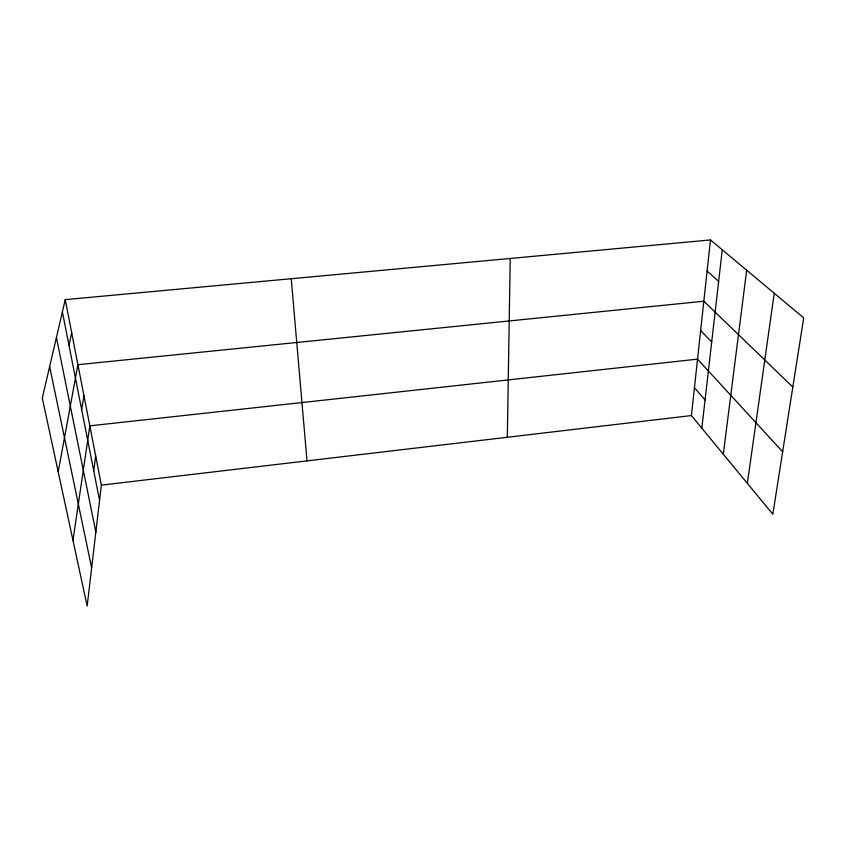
<?xml version="1.0" encoding="UTF-8"?>
<svg xmlns="http://www.w3.org/2000/svg" width="846" height="846" viewBox="0 0 846 846"><rect width="100%" height="100%" fill="white"/><g stroke="black" fill="none" stroke-linecap="round" stroke-linejoin="round"><path stroke-width="1.27" d="M507.325 437.266L510.223 258.464M710.481 239.936L803.7 317.885L772.832 514.262L691.415 415.566L710.481 239.936L65.248 299.632L42.3 398.117L87.149 606.064L101.361 485.128L65.248 299.632M701.831 428.192L722.262 249.782M723.298 454.217L746.669 270.191M93.726 470.799L95.683 455.941M747.346 483.373L774.238 293.245M72.978 540.372L89.824 425.845L697.538 359.138L782.656 451.775M81.671 409.665L83.955 395.727M58.205 471.857L77.917 364.689L703.83 301.218L792.829 387.045M69.023 345.528L71.677 332.668M101.361 485.128L691.415 415.566M707.108 271.016L718.635 281.411M700.636 330.585L711.708 341.953M694.439 387.743L705.067 399.978M49.639 366.625L91.643 567.856M56.428 337.469L95.841 532.092M62.393 311.899L99.564 500.42M291.236 278.725L307.003 460.89"/></g></svg>
